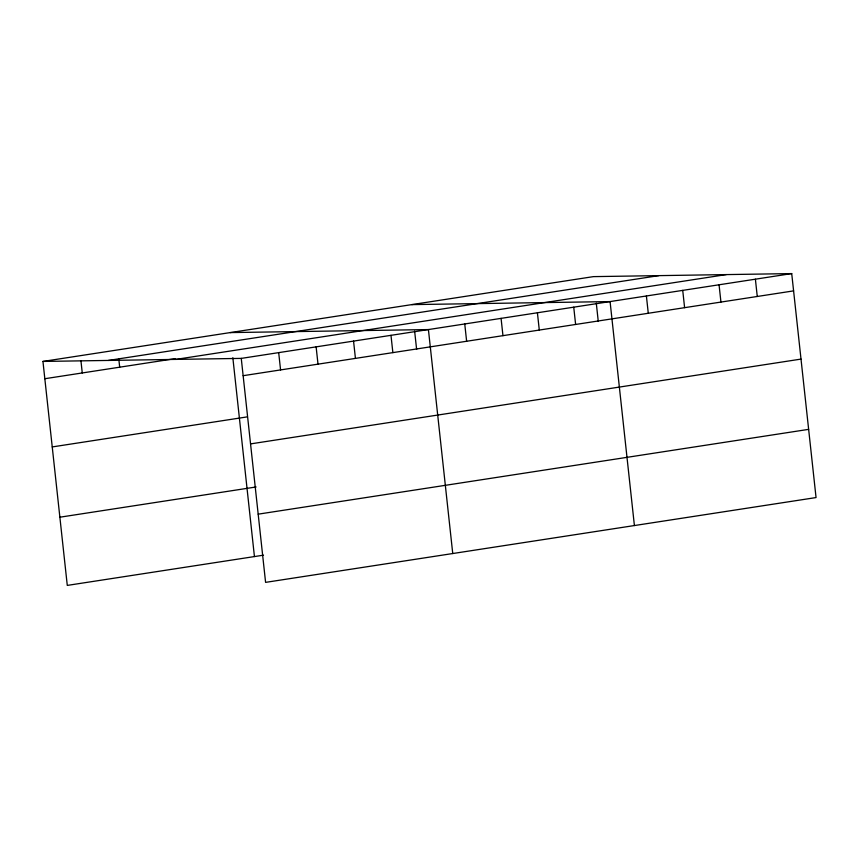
<?xml version="1.0" encoding="UTF-8"?>
<svg xmlns="http://www.w3.org/2000/svg" width="859" height="859" viewBox="0 0 859 859"><rect width="100%" height="100%" fill="white"/><g stroke="black" fill="none" stroke-linecap="round" stroke-linejoin="round"><path stroke-width="1.29" d="M42.95 361.435L593.408 276.63L791.719 273.591L816.05 497.565L265.592 582.37L241.261 358.396L42.95 361.435L67.281 585.409L263.52 555.172M108.395 360.436L658.853 275.621M44.829 378.722L175.193 358.632M175.816 359.406L726.274 274.59M241.261 358.396L791.719 273.591M243.14 375.694L793.598 290.879M52.238 446.927L247.177 416.894M250.549 443.899L801.007 359.094M59.872 517.204L256.111 486.967M258.183 514.165L808.641 429.36M411.751 304.612L610.073 301.584L634.404 525.558M230.105 332.594L428.416 329.566L452.747 553.54M755.394 279.196L757.262 296.484M719.058 284.791L720.937 302.078M682.733 290.385L684.602 307.672M646.398 295.979L648.277 313.277M596.286 303.098L598.272 321.459M573.737 307.178L575.616 324.466M537.412 312.773L539.291 330.06M501.076 318.367L502.955 335.665M464.751 323.972L466.63 341.259M414.629 331.08L416.626 349.441M390.985 335.332L392.864 352.619M353.554 341.098L355.433 358.386M316.123 346.864L318.002 364.152M278.692 352.63L280.571 369.928M232.843 357.752L254.436 556.568M118.821 359.212L119.691 367.19M80.961 360.984L82.26 372.956"/></g></svg>
